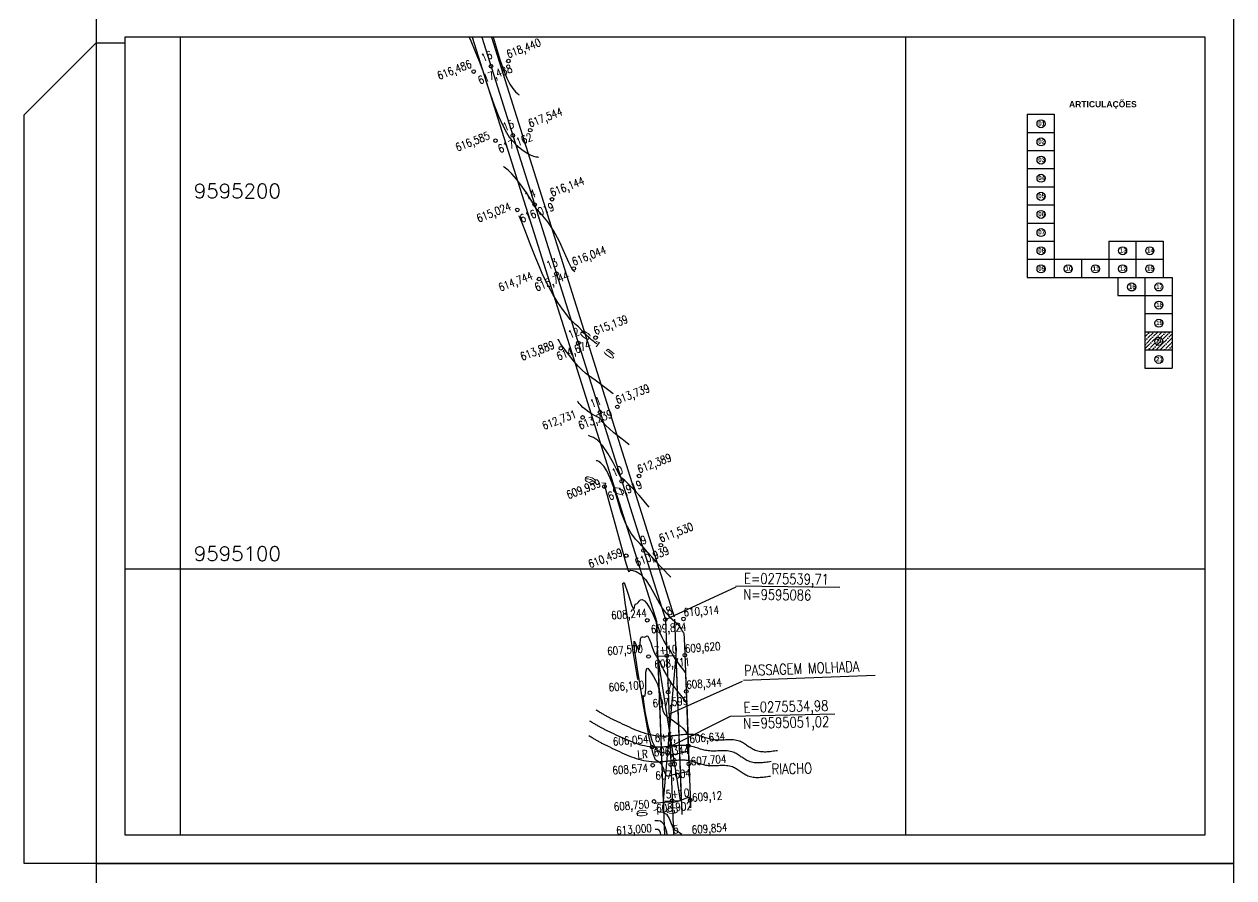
# Model space of a CAD drawing. Header units: millimetres. Extents: x 276147 to 291056, y 9594849 to 9609891.
# Drawn here: x 277966 to 278299.5, y 9606325.5 to 9606561 of the extents above; entities that cross this region are included whole.
import ezdxf
from ezdxf.enums import TextEntityAlignment as Align

# ---------------------------------------------------------------- set-up
doc = ezdxf.new("R2010")
doc.units = ezdxf.units.MM
doc.header["$LTSCALE"] = 10
doc.linetypes.add('ACAD_ISO02W100', pattern=[15, 12, -3])
doc.linetypes.add('CONTINUO', pattern=[0])
for name, color, linetype in [('2000-Top_malha_coord', 2, 'Continuous'), ('500-dim1', 6, 'Continuous'), ('Curvas mestras', 30, 'Continuous'), ('Curvas simples', 9, 'Continuous'), ('Curvas texto', 2, 'Continuous'), ('LINHA02', 8, 'Continuous'), ('TEXTO-PAPEL', 7, 'Continuous'), ('TEXTO02', 3, 'Continuous'), ('Top_malha_coord', 8, 'Continuous')]:
    doc.layers.add(name, color=color, linetype=linetype)
doc.styles.add('r80', font='romans.shx')
doc.styles.add('ROMANS', font='romans.shx', dxfattribs={"width": 0.8, "height": 4})
doc.styles.add('SIMPLEX', font='simplex', dxfattribs={"height": 0.2})
doc.styles.add('T7', font='arial.ttf')

msp = doc.modelspace()

# ---------------------------------------------------------------- hatches: boundary and pattern name
at = {"layer": 'Top_malha_coord'}
h = msp.add_hatch(dxfattribs=at)
h.set_pattern_fill('ANSI36', color=8, scale=0.25)
h.set_pattern_definition([(45, (15662.7059, 10875.3507), (0.420949505675, 1.54348152081), [1.984375, -0.396875, 0, -0.396875])])
h.paths.add_polyline_path([(278282.53, 9606476.14), (278275.03, 9606476.14), (278275.03, 9606471.14), (278282.53, 9606471.14)])
h.paths.add_polyline_path([(278279.97, 9606473.5, -1), (278277.76, 9606473.5, -1)], flags=0)
h.paths.add_polyline_path([(278277.76, 9606472.31), (278280.26, 9606472.31), (278280.26, 9606474.82), (278277.76, 9606474.82)], flags=24)

# ---------------------------------------------------------------- linework, layer by layer
at = {"layer": '500-dim1', "ltscale": 0.1}
for points in [[(277985.81, 9606329.48), (278299.53, 9606329.48), (278299.53, 9606565.37), (277985.81, 9606565.37)], [(277993.75, 9606337.43), (278291.59, 9606337.43), (278291.59, 9606557.43), (277993.75, 9606557.43)], [(277985.81, 9606093.6), (278299.53, 9606093.6), (278299.53, 9606329.48), (277985.81, 9606329.48)]]:
    msp.add_lwpolyline(points, close=True, dxfattribs=at)
msp.add_lwpolyline([(277985.81, 9606329.48), (277965.96, 9606329.48), (277965.96, 9606535.98), (277985.81, 9606555.84), (277993.75, 9606555.84)], dxfattribs=at)
at = {"layer": 'Curvas mestras', "linetype": 'CONTINUO'}
for points in [[(278123.92, 9606472.78, 30), (278123.73, 9606472.92, 30), (278123.44, 9606473.13, 30), (278123.04, 9606473.42, 30), (278122.49, 9606473.87, 30), (278121.74, 9606474.55, 30), (278120.78, 9606475.49, 30), (278119.75, 9606476.53, 30), (278118.8, 9606477.46, 30), (278118.02, 9606478.14, 30), (278117.33, 9606478.75, 30), (278116.55, 9606479.56, 30), (278115.57, 9606480.77, 30), (278114.42, 9606482.36, 30), (278113.16, 9606484.26, 30), (278111.87, 9606486.37, 30), (278110.65, 9606488.52, 30), (278109.6, 9606490.49, 30), (278108.78, 9606492.2, 30), (278108.02, 9606494.01, 30), (278107.07, 9606496.4, 30), (278105.8, 9606499.64, 30), (278104.44, 9606503.09, 30), (278103.33, 9606505.91, 30), (278102.71, 9606507.47, 30), (278102.48, 9606508.05, 30), (278102.45, 9606508.13, 30)], [(278125.91, 9606433.73, 25), (278125.93, 9606433.71, 25), (278125.96, 9606433.68, 25), (278126, 9606433.62, 25), (278126.05, 9606433.5, 25), (278126.12, 9606433.26, 25), (278126.25, 9606432.76, 25), (278126.62, 9606431.36, 25), (278127.44, 9606428.32, 25), (278128.8, 9606423.32, 25), (278130.36, 9606417.63, 25), (278131.67, 9606412.97, 25), (278132.39, 9606410.59, 25), (278132.66, 9606409.96, 25), (278132.72, 9606410.09, 25), (278132.77, 9606410.21, 25), (278132.85, 9606410.22, 25), (278132.93, 9606410.23, 25), (278133.04, 9606410.31, 25), (278133.28, 9606410.38, 25), (278133.8, 9606410.33, 25), (278134.68, 9606410.01, 25), (278135.87, 9606409.25, 25), (278137.25, 9606407.83, 25), (278138.7, 9606405.67, 25), (278140.07, 9606403.26, 25), (278141.18, 9606401.18, 25), (278141.91, 9606399.88, 25), (278142.4, 9606399.17, 25), (278142.83, 9606398.68, 25), (278143.34, 9606398.14, 25), (278143.95, 9606397.51, 25), (278144.63, 9606396.86, 25), (278145.34, 9606396.21, 25), (278146.04, 9606395.55, 25), (278146.66, 9606394.84, 25), (278147.15, 9606394.1, 25), (278147.52, 9606393.46, 25), (278147.75, 9606393.1, 25), (278147.87, 9606392.89, 25), (278147.97, 9606391.53, 25), (278148.13, 9606387.38, 25), (278148.42, 9606379.6, 25), (278148.77, 9606370.3, 25), (278149.07, 9606362.34, 25), (278149.23, 9606357.89, 25), (278149.29, 9606356.25, 25), (278149.3, 9606356.02, 25)], [(278141.14, 9606343.78, 25), (278142.11, 9606343.64, 25), (278143.06, 9606343.06, 25), (278143.82, 9606341.92, 25), (278144.4, 9606340.55, 25), (278144.86, 9606339.4, 25), (278145.25, 9606338.8, 25), (278145.64, 9606338.57, 25), (278146.09, 9606338.39, 25), (278146.64, 9606338.04, 25), (278147.27, 9606337.54, 25)]]:
    msp.add_polyline3d(points, dxfattribs=at)
at = {"layer": 'Curvas simples', "linetype": 'CONTINUO'}
for points in [[(278088.66, 9606557.43, 32), (278089.12, 9606556.34, 32), (278090.33, 9606553.47, 32), (278091.39, 9606550.81, 32), (278092.39, 9606548.08, 32), (278093.38, 9606545.04, 32), (278094.42, 9606541.81, 32), (278095.53, 9606538.61, 32), (278096.73, 9606535.62, 32), (278097.91, 9606533.05, 32), (278098.94, 9606531.09, 32), (278099.72, 9606529.86, 32), (278100.28, 9606529.16, 32), (278100.69, 9606528.74, 32), (278101.05, 9606528.34, 32), (278101.48, 9606527.87, 32), (278102.17, 9606527.25, 32), (278103.18, 9606526.45, 32), (278104.38, 9606525.62, 32), (278105.52, 9606524.94, 32), (278106.43, 9606524.55, 32), (278107.09, 9606524.39, 32), (278107.51, 9606524.35, 32), (278107.74, 9606524.34, 32), (278107.82, 9606524.33, 32), (278107.83, 9606524.33, 32)], [(278095.28, 9606557.43, 33), (278096.11, 9606554.65, 33), (278097.15, 9606551.2, 33), (278098.12, 9606548.35, 33), (278099.02, 9606546.13, 33), (278099.89, 9606544.44, 33), (278100.73, 9606543.2, 33), (278101.47, 9606542.36, 33), (278102.02, 9606541.84, 33), (278102.31, 9606541.57, 33), (278102.42, 9606541.47, 33), (278102.44, 9606541.46, 33)], [(278117.81, 9606492.67, 31), (278117.71, 9606492.77, 31), (278117.61, 9606492.86, 31), (278117.47, 9606492.96, 31), (278117.26, 9606493.16, 31), (278116.85, 9606493.8, 31), (278116.12, 9606495.29, 31), (278114.99, 9606497.87, 31), (278113.54, 9606501.02, 31), (278111.95, 9606504.07, 31), (278110.37, 9606506.44, 31), (278108.96, 9606508.14, 31), (278107.87, 9606509.3, 31), (278107.22, 9606510.05, 31), (278106.91, 9606510.51, 31), (278106.79, 9606510.79, 31), (278106.68, 9606511.01, 31), (278106.41, 9606511.47, 31), (278105.77, 9606512.47, 31), (278104.64, 9606514.18, 31), (278103.2, 9606516.27, 31), (278101.72, 9606518.24, 31), (278100.43, 9606519.7, 31), (278099.42, 9606520.68, 31), (278098.71, 9606521.26, 31), (278098.34, 9606521.56, 31), (278098.2, 9606521.67, 31), (278098.18, 9606521.69, 31)], [(278128.41, 9606459, 29), (278126.83, 9606460.22, 29), (278125.69, 9606461.09, 29), (278124.5, 9606461.99, 29), (278123.43, 9606462.78, 29), (278122.48, 9606463.46, 29), (278121.61, 9606464.09, 29), (278120.76, 9606464.74, 29), (278119.86, 9606465.53, 29), (278118.81, 9606466.61, 29), (278117.57, 9606468.07, 29), (278116.31, 9606469.64, 29), (278115.26, 9606471.01, 29), (278114.57, 9606471.92, 29), (278114.16, 9606472.48, 29), (278113.89, 9606472.88, 29), (278113.65, 9606473.26, 29), (278113.44, 9606473.61, 29), (278113.29, 9606473.88, 29), (278113.21, 9606474.03, 29), (278113.18, 9606474.08, 29), (278113.17, 9606474.09, 29)], [(278132.82, 9606445, 28), (278131.74, 9606445.81, 28), (278130.87, 9606446.48, 28), (278129.79, 9606447.33, 28), (278128.58, 9606448.3, 28), (278127.38, 9606449.33, 28), (278126.37, 9606450.29, 28), (278125.65, 9606451.11, 28), (278125.12, 9606451.77, 28), (278124.61, 9606452.3, 28), (278123.99, 9606452.71, 28), (278123.25, 9606453.09, 28), (278122.43, 9606453.51, 28), (278121.59, 9606454.05, 28), (278120.76, 9606454.67, 28), (278120.04, 9606455.3, 28), (278119.46, 9606455.87, 28), (278119.04, 9606456.35, 28), (278118.77, 9606456.7, 28), (278118.63, 9606456.89, 28), (278118.57, 9606456.96, 28), (278118.57, 9606456.97, 28)], [(278138.26, 9606427.73, 27), (278137.33, 9606428.93, 27), (278136.56, 9606429.89, 27), (278135.55, 9606431.05, 27), (278134.37, 9606432.33, 27), (278133.17, 9606433.55, 27), (278132.15, 9606434.56, 27), (278131.46, 9606435.2, 27), (278131.04, 9606435.56, 27), (278130.79, 9606435.76, 27), (278130.59, 9606435.95, 27), (278130.25, 9606436.48, 27), (278129.58, 9606437.73, 27), (278128.43, 9606439.9, 27), (278126.98, 9606442.47, 27), (278125.46, 9606444.75, 27), (278124.09, 9606446.21, 27), (278122.96, 9606446.96, 27), (278122.16, 9606447.29, 27), (278121.73, 9606447.44, 27), (278121.57, 9606447.5, 27), (278121.55, 9606447.5, 27)], [(278144.26, 9606408.42, 26), (278143.35, 9606409.39, 26), (278142.58, 9606410.23, 26), (278141.54, 9606411.34, 26), (278140.28, 9606412.7, 26), (278139, 9606414.1, 26), (278137.95, 9606415.26, 26), (278137.28, 9606416.01, 26), (278136.93, 9606416.42, 26), (278136.75, 9606416.63, 26), (278136.59, 9606416.82, 26), (278136.27, 9606417.14, 26), (278135.63, 9606417.8, 26), (278134.56, 9606418.95, 26), (278133.21, 9606420.72, 26), (278131.83, 9606423.2, 26), (278130.61, 9606426.39, 26), (278129.53, 9606429.87, 26), (278128.53, 9606433.15, 26), (278127.55, 9606435.79, 26), (278126.61, 9606437.77, 26), (278125.76, 9606439.12, 26), (278125.02, 9606439.93, 26), (278124.44, 9606440.34, 26), (278124.03, 9606440.51, 26), (278123.81, 9606440.59, 26), (278123.73, 9606440.62, 26), (278123.71, 9606440.62, 26)], [(278135.18, 9606380.24, 24), (278132.96, 9606393.52, 24), (278131.7, 9606401.48, 24), (278131.05, 9606406.73, 24), (278131.42, 9606406.96, 24), (278132.43, 9606404.04, 24), (278133.45, 9606400.86, 24), (278134.02, 9606399.65, 24), (278134.24, 9606399.98, 24), (278134.34, 9606400.75, 24), (278134.5, 9606401.11, 24), (278134.74, 9606401.14, 24), (278135.01, 9606401.18, 24), (278135.28, 9606401.47, 24), (278135.58, 9606401.88, 24), (278135.95, 9606402.21, 24), (278136.41, 9606402.27, 24), (278136.98, 9606401.96, 24), (278137.66, 9606401.2, 24), (278138.42, 9606399.99, 24), (278139.2, 9606398.49, 24), (278139.88, 9606396.96, 24), (278140.41, 9606395.58, 24), (278140.85, 9606394.32, 24), (278141.29, 9606393.1, 24), (278141.81, 9606391.89, 24), (278142.37, 9606390.77, 24), (278142.89, 9606389.87, 24), (278143.31, 9606389.25, 24), (278143.66, 9606388.82, 24), (278143.95, 9606388.43, 24), (278144.24, 9606387.94, 24), (278144.62, 9606387.27, 24), (278145.21, 9606386.33, 24), (278146.05, 9606385.13, 24), (278146.97, 9606383.87, 24), (278147.73, 9606382.83, 24), (278148.15, 9606382.22, 24), (278148.31, 9606382.05, 24), (278148.32, 9606382.27, 24), (278148.31, 9606382.54, 24), (278148.35, 9606381.43, 24), (278148.51, 9606377.2, 24), (278148.82, 9606368.95, 24), (278149.19, 9606359.04, 24), (278149.5, 9606350.64, 24), (278149.67, 9606346.14, 24), (278149.72, 9606344.83, 24), (278149.71, 9606345.19, 24), (278149.68, 9606345.95, 24), (278149.63, 9606346.72, 24), (278149.56, 9606347.33, 24), (278149.45, 9606347.65, 24), (278149.25, 9606347.72, 24), (278148.89, 9606347.62, 24), (278148.35, 9606347.43, 24), (278147.66, 9606347.17, 24), (278146.91, 9606346.89, 24), (278146.17, 9606346.61, 24), (278145.51, 9606346.39, 24), (278145.02, 9606346.27, 24), (278144.7, 9606346.27, 24), (278144.36, 9606346.34, 24), (278143.75, 9606346.38, 24), (278142.71, 9606346.33, 24), (278141.5, 9606346.22, 24), (278140.48, 9606346.11, 24), (278139.91, 9606346.05, 24), (278139.7, 9606346.02, 24), (278139.67, 9606346.02, 24)], [(278139.85, 9606341.32, 26), (278140.77, 9606341.39, 26), (278141.43, 9606341.24, 26), (278142.09, 9606340.73, 26), (278142.66, 9606339.71, 26), (278143.08, 9606338.21, 26), (278143.2, 9606337.43, 26)], [(278139.93, 9606338.97, 27), (278140.4, 9606339, 27), (278140.72, 9606338.93, 27), (278141.06, 9606338.67, 27), (278141.34, 9606338.08, 27), (278141.44, 9606337.43, 27)], [(278140.02, 9606336.61, 28), (278140.02, 9606336.61, 28), (278140.02, 9606336.61, 28), (278140.02, 9606336.61, 28), (278140.02, 9606336.61, 28), (278140.02, 9606336.61, 28), (278140.02, 9606336.61, 28), (278140.02, 9606336.61, 28), (278140.02, 9606336.61, 28), (278140.02, 9606336.61, 28), (278140.02, 9606336.61, 28), (278140.02, 9606336.61, 28), (278140.02, 9606336.61, 28)]]:
    msp.add_polyline3d(points, dxfattribs=at)
for points in [[(278149.34, 9606354.89, 23), (278147.95, 9606354.63, 23), (278146.99, 9606354.45, 23), (278146.07, 9606354.25, 23), (278145.36, 9606354.07, 23), (278144.81, 9606353.9, 23), (278144.31, 9606353.74, 23), (278143.8, 9606353.61, 23), (278143.3, 9606353.62, 23), (278142.88, 9606353.92, 23), (278142.58, 9606354.6, 23), (278142.32, 9606355.48, 23), (278142.02, 9606356.34, 23), (278141.6, 9606357, 23), (278141.1, 9606357.44, 23), (278140.58, 9606357.7, 23), (278140.07, 9606358.05, 23), (278139.39, 9606359.76, 23), (278138.33, 9606364.38, 23), (278136.8, 9606372.61, 23), (278135.24, 9606381.86, 23), (278134.23, 9606388.71, 23), (278134.16, 9606390.8, 23), (278134.7, 9606389.78, 23), (278135.33, 9606388.36, 23), (278135.68, 9606388.59, 23), (278135.83, 9606389.98, 23), (278135.96, 9606391.41, 23), (278136.23, 9606392, 23), (278136.61, 9606392, 23), (278137, 9606391.91, 23), (278137.34, 9606392.1, 23), (278137.65, 9606392.32, 23), (278137.97, 9606392.2, 23), (278138.34, 9606391.48, 23), (278138.72, 9606390.36, 23), (278139.11, 9606389.17, 23), (278139.5, 9606388.18, 23), (278139.89, 9606387.35, 23), (278140.31, 9606386.57, 23), (278140.8, 9606385.74, 23), (278141.32, 9606384.83, 23), (278141.86, 9606383.84, 23), (278142.39, 9606382.74, 23), (278142.95, 9606381.58, 23), (278143.61, 9606380.4, 23), (278144.39, 9606379.22, 23), (278145.26, 9606378.07, 23), (278146.14, 9606376.97, 23), (278146.98, 9606375.94, 23), (278147.7, 9606375.04, 23), (278148.23, 9606374.34, 23), (278148.52, 9606373.89, 23), (278148.63, 9606373.7, 23), (278148.64, 9606373.75, 23), (278148.63, 9606373.87, 23), (278148.66, 9606373.21, 23), (278148.75, 9606370.77, 23), (278148.93, 9606366.02, 23), (278149.14, 9606360.38, 23), (278149.31, 9606355.78, 23), (278149.39, 9606353.61, 23), (278149.4, 9606353.33, 23), (278149.38, 9606353.86, 23), (278149.36, 9606354.33, 23), (278149.35, 9606354.62, 23), (278149.35, 9606354.78, 23), (278149.35, 9606354.85, 23), (278149.34, 9606354.88, 23), (278149.34, 9606354.89, 23)], [(278149.14, 9606360.26, 22), (278148.42, 9606360.16, 22), (278147.82, 9606360.07, 22), (278147.06, 9606359.92, 22), (278146.19, 9606359.72, 22), (278145.28, 9606359.55, 22), (278144.44, 9606359.5, 22), (278143.74, 9606359.63, 22), (278143.08, 9606359.83, 22), (278142.33, 9606359.99, 22), (278141.4, 9606360.12, 22), (278140.33, 9606360.87, 22), (278139.2, 9606363.02, 22), (278138.12, 9606366.97, 22), (278137.23, 9606371.45, 22), (278136.73, 9606374.78, 22), (278136.69, 9606375.84, 22), (278136.94, 9606375.67, 22), (278137.22, 9606375.85, 22), (278137.34, 9606377.54, 22), (278137.36, 9606380.05, 22), (278137.42, 9606382.25, 22), (278137.62, 9606383.29, 22), (278137.96, 9606383.32, 22), (278138.4, 9606382.75, 22), (278138.93, 9606381.96, 22), (278139.49, 9606381.03, 22), (278140.05, 9606380.02, 22), (278140.56, 9606378.92, 22), (278141, 9606377.71, 22), (278141.34, 9606376.3, 22), (278141.57, 9606374.67, 22), (278141.79, 9606373.04, 22), (278142.09, 9606371.65, 22), (278142.56, 9606370.69, 22), (278143.2, 9606370.03, 22), (278143.99, 9606369.49, 22), (278144.9, 9606368.9, 22), (278145.86, 9606368.24, 22), (278146.77, 9606367.52, 22), (278147.56, 9606366.78, 22), (278148.19, 9606366.09, 22), (278148.63, 9606365.56, 22), (278148.86, 9606365.25, 22), (278148.95, 9606365.12, 22), (278148.96, 9606365.13, 22), (278148.96, 9606365.16, 22), (278148.97, 9606364.98, 22), (278148.99, 9606364.33, 22), (278149.04, 9606363.06, 22), (278149.09, 9606361.56, 22), (278149.14, 9606360.37, 22), (278149.16, 9606359.87, 22), (278149.16, 9606359.88, 22), (278149.15, 9606360.07, 22), (278149.15, 9606360.21, 22), (278149.14, 9606360.26, 22), (278149.14, 9606360.26, 22)]]:
    msp.add_polyline3d(points, close=True, dxfattribs=at)
at = {"layer": 'LINHA02'}
for p, q in [((278142.77, 9606396.76, -585), (278162.34, 9606405.81, -585)), ((278162.21, 9606406.08, -585), (278190.92, 9606405.73, -585)), ((278164.28, 9606380.07, -585), (278200.59, 9606381.42, -585)), ((278143.75, 9606370.64, -585), (278164.04, 9606379.77, -585)), ((278144.08, 9606361.78, -585), (278160.78, 9606370.11, -585)), ((278160.78, 9606370.11, -585), (278189.49, 9606370.77, -585))]:
    msp.add_line(p, q, dxfattribs=at)
at = {"layer": 'TEXTO-PAPEL', "color": 7, "linetype": 'Continuous'}
for p, q in [((278092.16, 9606557.43, -585), (278142.77, 9606396.76, -585)), ((278142.77, 9606396.76, -585), (278144.99, 9606337.43, -585))]:
    msp.add_line(p, q, dxfattribs=at)
at = {"layer": 'TEXTO-PAPEL', "color": 4, "linetype": 'ACAD_ISO02W100'}
for p, q in [((278140.65, 9606386.67, -585), (278145.64, 9606386.86, -585)), ((278140.65, 9606386.67, -585), (278142.15, 9606346.7, -585)), ((278145.64, 9606386.86, -585), (278147.14, 9606346.89, -585)), ((278142.15, 9606346.7, -585), (278147.14, 9606346.89, -585))]:
    msp.add_line(p, q, dxfattribs=at)
at = {"layer": 'TEXTO-PAPEL', "color": 7, "linetype": 'Continuous'}
for centre in [(278099.49, 9606550.82, -585), (278089.92, 9606547.91, -585), (278094.7, 9606549.37, -585), (278105.5, 9606531.75, -585), (278095.93, 9606528.84, -585), (278100.71, 9606530.29, -585), (278106.72, 9606511.22, -585), (278111.5, 9606512.67, -585), (278101.94, 9606509.76, -585), (278107.95, 9606490.69, -585), (278112.73, 9606492.14, -585), (278117.51, 9606493.59, -585), (278123.52, 9606474.52, -585), (278113.95, 9606471.61, -585), (278118.74, 9606473.06, -585), (278124.75, 9606453.99, -585), (278129.53, 9606455.44, -585), (278119.96, 9606452.53, -585), (278130.75, 9606434.91, -585), (278135.54, 9606436.37, -585), (278125.97, 9606433.46, -585), (278141.55, 9606417.29, -585), (278131.98, 9606414.38, -585), (278136.76, 9606415.84, -585), (278137.78, 9606396.57, -585), (278142.77, 9606396.76, -585), (278147.77, 9606396.95, -585), (278138.15, 9606386.58, -585), (278143.15, 9606386.77, -585), (278148.14, 9606386.95, -585), (278138.52, 9606376.59, -585), (278143.52, 9606376.77, -585), (278148.52, 9606376.96, -585), (278139.09, 9606361.6, -585), (278144.08, 9606361.78, -585), (278149.08, 9606361.97, -585), (278139.27, 9606356.6, -585), (278144.27, 9606356.79, -585), (278144.27, 9606356.79, -585), (278149.27, 9606356.97, -585), (278139.65, 9606346.61, -585), (278144.64, 9606346.79, -585), (278149.64, 9606346.98, -585)]:
    msp.add_circle(centre, 0.5, dxfattribs=at)
at = {"layer": 'TEXTO-PAPEL', "color": 4, "linetype": 'ACAD_ISO02W100'}
for points in [[(278173.7, 9606360.61, -585), (278167.52, 9606360.7, -585), (278163.21, 9606363.21, -585), (278156.3, 9606363.59, -585), (278150.82, 9606364.99, -585), (278145.83, 9606364.8, -585), (278140.83, 9606364.62, -585), (278130.29, 9606368.25, -585), (278127.07, 9606369.83, -585), (278123.69, 9606371.79, -585)], [(278171.95, 9606357.59, -585), (278165.78, 9606357.68, -585), (278161.46, 9606360.19, -585), (278154.56, 9606360.57, -585), (278149.08, 9606361.97, -585), (278144.08, 9606361.78, -585), (278139.09, 9606361.6, -585), (278128.55, 9606365.23, -585), (278125.33, 9606366.81, -585), (278121.94, 9606368.77, -585)], [(278171.73, 9606353.52, -585), (278165.55, 9606353.61, -585), (278161.24, 9606356.11, -585), (278154.33, 9606356.49, -585), (278148.85, 9606357.89, -585), (278143.86, 9606357.71, -585), (278138.86, 9606357.52, -585), (278128.32, 9606361.15, -585), (278125.1, 9606362.73, -585), (278121.71, 9606364.69, -585)]]:
    msp.add_spline(points, degree=3, dxfattribs=at)
at = {"layer": 'Top_malha_coord'}
for p, q in [((278009.1, 9606337.43, -585), (278009.1, 9606557.43, -585)), ((278209.1, 9606337.43, -585), (278209.1, 9606557.43, -585)), ((277993.75, 9606410.76, -585), (278291.59, 9606410.76, -585))]:
    msp.add_line(p, q, dxfattribs=at)
at = {"layer": 'Top_malha_coord', "color": 6}
for p, q in [((278089.54, 9606557.43, -585), (278140.39, 9606396.01, -585)), ((278094.79, 9606557.43, -585), (278145.16, 9606397.51, -585)), ((278140.27, 9606396.67, -585), (278142.49, 9606337.43, -585)), ((278140.27, 9606396.67, -585), (278142.49, 9606337.43, -585)), ((278145.27, 9606396.85, -585), (278147.29, 9606343.02, -585)), ((278146.91, 9606346.89, 24), (278140.65, 9606386.67, -585)), ((278145.64, 9606386.86, -585), (278142.15, 9606346.7, -585))]:
    msp.add_line(p, q, dxfattribs=at)
at = {"layer": 'Top_malha_coord', "color": 7}
for p, q in [((278242.53, 9606536.14), (278242.53, 9606491.14)), ((278242.53, 9606536.14), (278250.03, 9606536.14)), ((278250.03, 9606536.14), (278250.03, 9606491.14)), ((278242.53, 9606531.14), (278250.03, 9606531.14)), ((278242.53, 9606526.14), (278250.03, 9606526.14)), ((278242.53, 9606521.14), (278250.03, 9606521.14)), ((278242.53, 9606516.14), (278250.03, 9606516.14)), ((278242.53, 9606511.14), (278250.03, 9606511.14)), ((278242.53, 9606506.14), (278250.03, 9606506.14)), ((278242.53, 9606501.14), (278250.03, 9606501.14)), ((278265.03, 9606501.14), (278265.03, 9606491.14)), ((278265.03, 9606501.14), (278280.03, 9606501.14)), ((278272.53, 9606501.14), (278272.53, 9606491.14)), ((278280.03, 9606501.14), (278280.03, 9606491.14)), ((278242.53, 9606496.14), (278280.03, 9606496.14)), ((278257.53, 9606496.14), (278257.53, 9606491.14)), ((278242.53, 9606491.14), (278282.53, 9606491.14)), ((278267.53, 9606491.14), (278267.53, 9606486.14)), ((278275.03, 9606491.14), (278275.03, 9606466.14)), ((278282.53, 9606491.14), (278282.53, 9606466.14)), ((278267.53, 9606486.14), (278282.53, 9606486.14)), ((278275.03, 9606481.14), (278282.53, 9606481.14)), ((278275.03, 9606476.14), (278282.53, 9606476.14)), ((278275.03, 9606471.14), (278282.53, 9606471.14)), ((278275.03, 9606466.14), (278282.53, 9606466.14))]:
    msp.add_line(p, q, dxfattribs=at)
for centre in [(278246.37, 9606533.5), (278246.37, 9606528.5), (278246.37, 9606523.5), (278246.37, 9606518.5), (278246.37, 9606513.5), (278246.37, 9606508.5), (278246.37, 9606503.5), (278246.37, 9606498.5), (278268.87, 9606498.5), (278276.37, 9606498.5), (278246.37, 9606493.5), (278253.87, 9606493.5), (278261.37, 9606493.5), (278268.87, 9606493.5), (278276.37, 9606493.5), (278271.37, 9606488.5), (278278.87, 9606488.5), (278278.87, 9606483.5), (278278.87, 9606478.5), (278278.87, 9606473.5), (278278.87, 9606468.5)]:
    msp.add_circle(centre, 1.11, dxfattribs=at)

# ---------------------------------------------------------------- texts
at = {"style": 'ROMANS', "width": 0.8}
for s, height, rotation, p in [('E=0275539,71', 2.9046, 359.2617, (278164.5, 9606409.59, -585)), ('N=9595086', 2.905, 359.2617, (278164.29, 9606405.18, -585)), ('PASSAGEM MOLHADA', 2.9046, 2.1057, (278164.43, 9606384.14, -585)), ('E=0275534,98', 2.9046, 1.288, (278164.29, 9606373.98, -585)), ('N=9595051,02', 2.9046, 1.288, (278164.23, 9606369.57, -585)), ('RIACHO', 2.905, 1.288, (278172.05, 9606356.99, -585))]:
    msp.add_text(s, height=height, rotation=rotation, dxfattribs=at).set_placement(p, align=Align.TOP_LEFT)
at = {"layer": '2000-Top_malha_coord', "style": 'r80'}
for s, p in [('9595200', (278012.74, 9606511.76, -585)), ('9595100', (278012.74, 9606411.76, -585))]:
    msp.add_text(s, height=4, dxfattribs=at).set_placement(p, align=Align.BOTTOM_LEFT)
at = {"layer": 'Curvas texto', "style": 'SIMPLEX'}
for s, rotation, width, p, p2 in [('615', 322.404, 3.563357, (278118.52, 9606475.99, 30), (278128.6, 9606468.22, 30)), ('610', 338.8153, 3.563358, (278119.69, 9606435.34, 25), (278131.56, 9606430.74, 25)), ('610', 4.7556, 3.563358, (278134.17, 9606342.45, 25), (278146.85, 9606343.51, 25))]:
    msp.add_text(s, height=1.5, rotation=rotation, dxfattribs=dict(at, width=width)).set_placement(p, p2, align=Align.FIT)
at = {"layer": 'TEXTO02', "style": 'ROMANS', "width": 0.8}
for s, height, rotation, p in [('618,440', 2.207, 21.117, (278098.69, 9606553.6, -585)), ('16', 2.207, 21.117, (278091.65, 9606552.62, -585)), ('616,486', 2.207, 21.117, (278079.59, 9606547.65, -585)), ('617,488', 2.207, 21.117, (278090.82, 9606546.4, -585)), ('617,544', 2.207, 21.117, (278104.69, 9606534.52, -585)), ('15', 2.207, 21.117, (278097.66, 9606533.54, -585)), ('616,585', 2.207, 21.117, (278084.62, 9606527.9, -585)), ('617,162', 2.207, 21.117, (278096.35, 9606527.49, -585)), ('616,144', 2.207, 21.117, (278110.7, 9606515.45, -585)), ('14', 2.207, 21.117, (278103.67, 9606514.46, -585)), ('615,024', 2.207, 21.117, (278090.47, 9606508.35, -585)), ('616,019', 2.207, 21.117, (278102.36, 9606508.25, -585)), ('616,044', 2.207, 21.117, (278116.71, 9606496.37, -585)), ('13', 2.207, 21.117, (278109.68, 9606495.39, -585)), ('614,744', 2.207, 21.117, (278096.48, 9606489.27, -585)), ('615,744', 2.207, 21.117, (278106.46, 9606489.33, -585)), ('615,139', 2.207, 21.117, (278122.72, 9606477.3, -585)), ('12', 2.207, 21.117, (278115.69, 9606476.31, -585)), ('613,889', 2.207, 21.117, (278102.49, 9606470.2, -585)), ('614,674', 2.207, 21.117, (278112.47, 9606470.26, -585)), ('613,739', 2.207, 21.117, (278128.73, 9606458.22, -585)), ('11', 2.207, 21.117, (278121.7, 9606457.24, -585)), ('612,731', 2.207, 21.117, (278108.5, 9606451.12, -585)), ('613,239', 2.207, 21.117, (278118.48, 9606451.18, -585)), ('612,389', 2.207, 21.117, (278134.74, 9606439.14, -585)), ('10', 2.207, 21.117, (278127.71, 9606438.16, -585)), ('609,959', 2.207, 21.117, (278115.22, 9606432.05, -585)), ('611,919', 2.207, 21.117, (278126.63, 9606431.68, -585)), ('611,530', 2.207, 21.117, (278140.75, 9606420.07, -585)), ('9', 2.21, 21.117, (278135.66, 9606419.49, -585)), ('610,459', 2.207, 21.117, (278121.23, 9606412.98, -585)), ('610,939', 2.207, 21.117, (278134.06, 9606413.46, -585)), ('608,244', 2.207, 4.2899, (278127.74, 9606399.03, -585)), ('8', 2.21, 21.117, (278142.71, 9606399.93, -585)), ('610,314', 2.207, 4.2899, (278147.7, 9606399.84, -585)), ('609,824', 2.207, 4.2899, (278138.69, 9606395.19, -585)), ('607,500', 2.207, 4.2899, (278126.66, 9606389.14, -585)), ('7+10', 2.207, 4.2899, (278139.51, 9606389.26, -585)), ('609,620', 2.207, 4.2899, (278148.08, 9606389.84, -585)), ('608,711', 2.207, 4.2899, (278139.66, 9606385.53, -585)), ('606,100', 2.207, 4.2899, (278127.04, 9606379.15, -585)), ('7', 2.21, 4.2899, (278143.07, 9606379.25, -585)), ('608,344', 2.207, 4.2899, (278148.45, 9606379.85, -585)), ('607,599', 2.207, 4.2899, (278139.16, 9606374.76, -585)), ('606,054', 2.207, 4.2899, (278128.22, 9606364.2, -585)), ('6+5,', 2.207, 4.2899, (278139.75, 9606365.22, -585)), ('606,634', 2.207, 4.2899, (278149.32, 9606364.94, -585)), ('606,344', 2.207, 4.2899, (278139.47, 9606361.21, -585)), ('LR', 2.207, 4.2899, (278134.96, 9606360.62, -585)), ('6', 2.21, 4.2899, (278144.44, 9606358.35, -585)), ('607,704', 2.207, 4.2899, (278149.69, 9606358.76, -585)), ('608,574', 2.207, 4.2899, (278128.09, 9606356.24, -585)), ('607,604', 2.207, 4.2899, (278139.91, 9606354.77, -585)), ('5+10', 2.207, 4.2899, (278142.8, 9606349.66, -585)), ('609,12', 2.207, 4.2899, (278150.06, 9606348.76, -585)), ('608,750', 2.207, 4.2899, (278128.46, 9606346.25, -585)), ('608,902', 2.207, 4.2899, (278140.17, 9606345.78, -585)), ('613,000', 2.207, 4.2899, (278129.13, 9606339.65, -585)), ('5', 2.21, 4.2899, (278144.85, 9606339.96, -585)), ('609,854', 2.207, 4.2899, (278149.95, 9606339.88, -585))]:
    msp.add_text(s, height=height, rotation=rotation, dxfattribs=at).set_placement(p, align=Align.TOP_LEFT)
at = {"layer": 'Top_malha_coord', "color": 7, "attachment_point": 1, "style": 'T7'}
for s, insert, char_height in [('{\\fArial|b1|i0|c0|p34;ARTICULAÇÕES}', (278254.09, 9606539.75), 1.6821), ('{\\fArial|b1|i0|c0|p34;01}', (278245.6, 9606534.2), 1.2169), ('{\\fArial|b1|i0|c0|p34;02}', (278245.6, 9606529.2), 1.2169), ('{\\fArial|b1|i0|c0|p34;03}', (278245.6, 9606524.2), 1.2169), ('{\\fArial|b1|i0|c0|p34;04}', (278245.6, 9606519.2), 1.2169), ('{\\fArial|b1|i0|c0|p34;05}', (278245.6, 9606514.2), 1.2169), ('{\\fArial|b1|i0|c0|p34;06}', (278245.6, 9606509.2), 1.2169), ('{\\fArial|b1|i0|c0|p34;07}', (278245.6, 9606504.2), 1.2169), ('{\\fArial|b1|i0|c0|p34;08}', (278245.6, 9606499.2), 1.2169), ('{\\fArial|b1|i0|c0|p34;13}', (278268.1, 9606499.2), 1.2169), ('{\\fArial|b1|i0|c0|p34;14}', (278275.6, 9606499.2), 1.2169), ('{\\fArial|b1|i0|c0|p34;09}', (278245.6, 9606494.2), 1.2169), ('{\\fArial|b1|i0|c0|p34;10}', (278253.1, 9606494.2), 1.2169), ('{\\fArial|b1|i0|c0|p34;11}', (278260.6, 9606494.2), 1.2169), ('{\\fArial|b1|i0|c0|p34;12}', (278268.1, 9606494.2), 1.2169), ('{\\fArial|b1|i0|c0|p34;15}', (278275.6, 9606494.2), 1.2169), ('{\\fArial|b1|i0|c0|p34;16}', (278270.6, 9606489.2), 1.2169), ('{\\fArial|b1|i0|c0|p34;17}', (278278.1, 9606489.2), 1.2169), ('{\\fArial|b1|i0|c0|p34;18}', (278278.1, 9606484.2), 1.2169), ('{\\fArial|b1|i0|c0|p34;19}', (278278.1, 9606479.2), 1.2169), ('{\\fArial|b1|i0|c0|p34;20}', (278278.1, 9606474.2), 1.2169), ('{\\fArial|b1|i0|c0|p34;21}', (278278.1, 9606469.2), 1.2169)]:
    msp.add_mtext_dynamic_manual_height_columns(s, width=9.0598, gutter_width=12.5, heights=[0], dxfattribs=dict(at, insert=insert, char_height=char_height))

doc.saveas('drawing.dxf')
